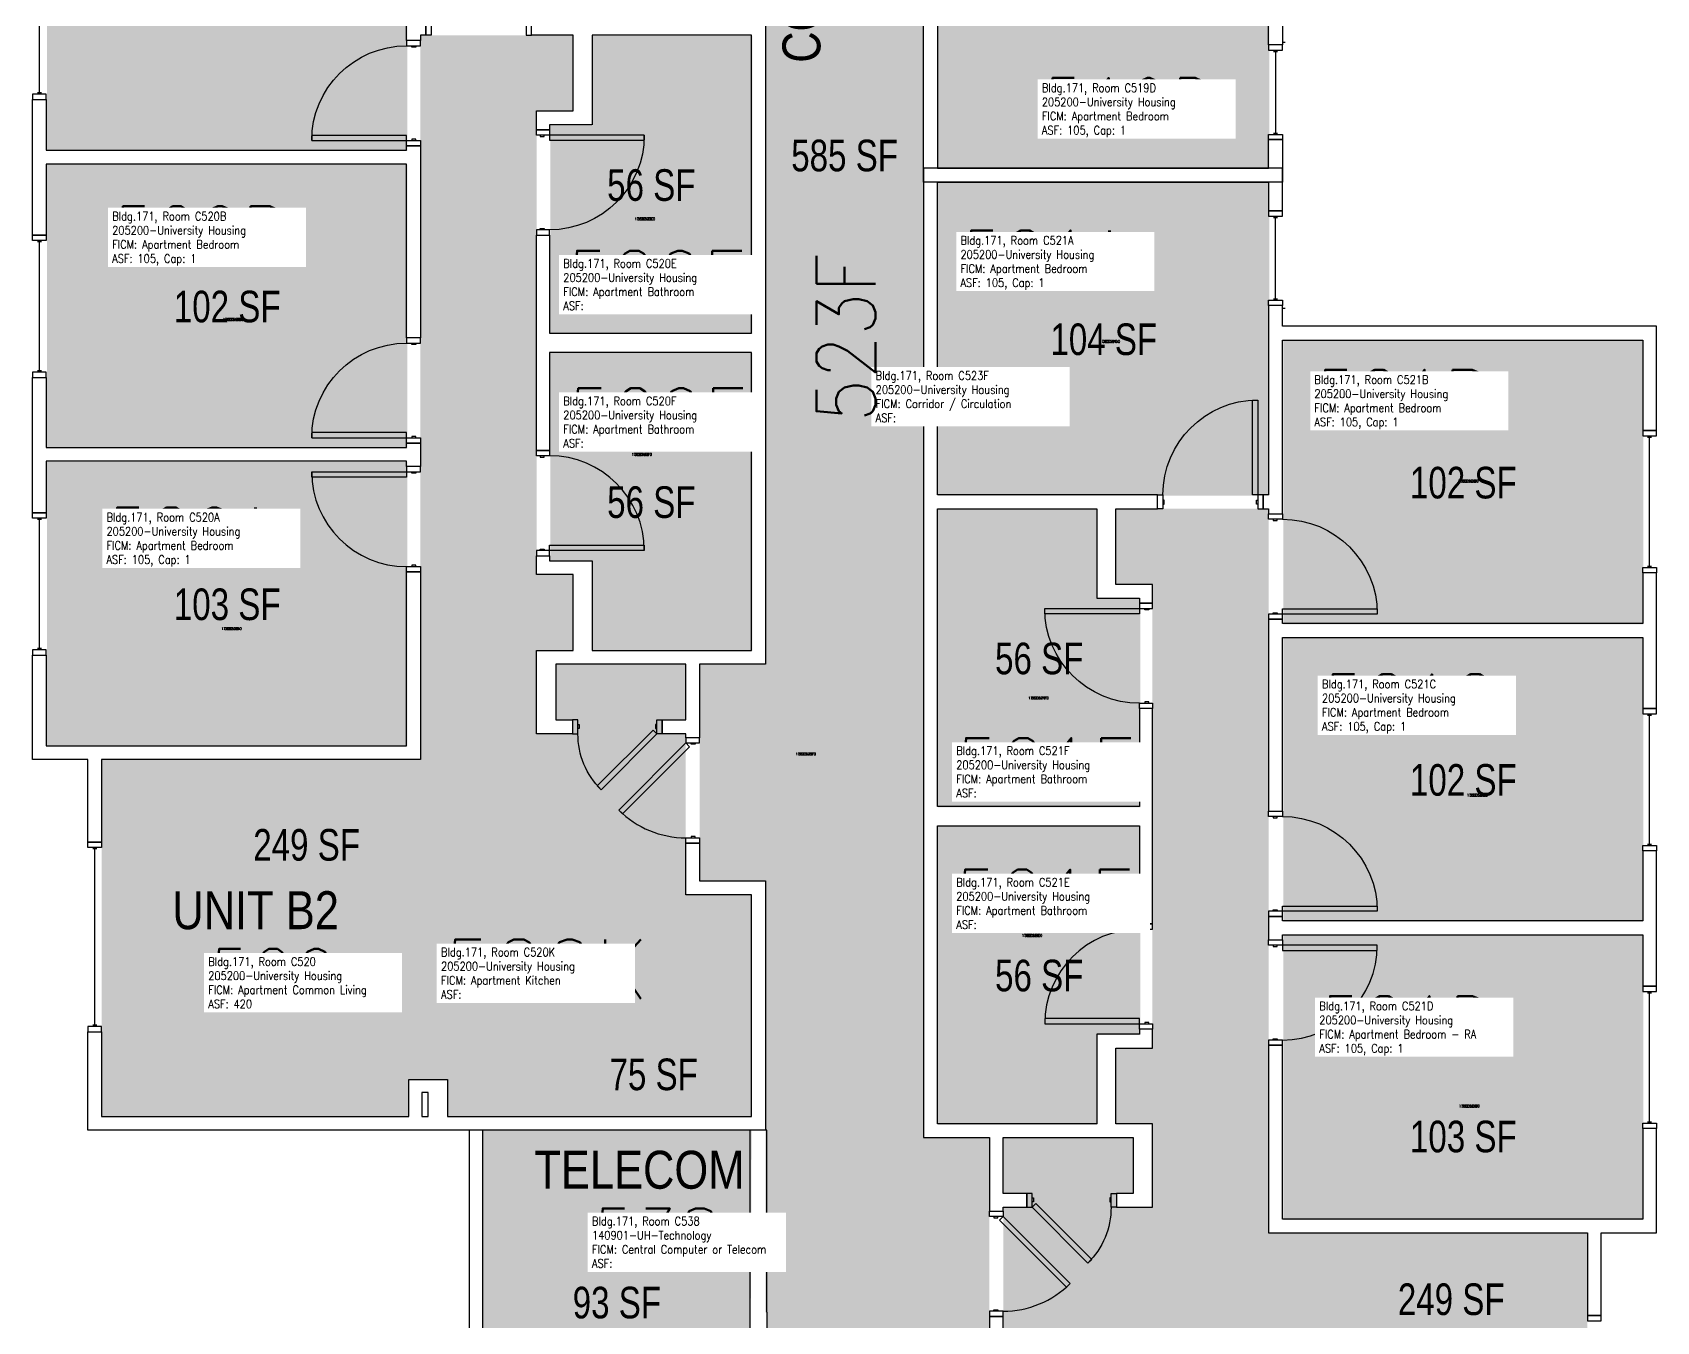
# Model space of a CAD drawing. Header units: inches. Extents: x 56 to 3925, y -1092 to 1470.
# Drawn here: x 3308 to 3925, y -48 to 442 of the extents above; entities that cross this region are included whole.
import ezdxf
from ezdxf.enums import TextEntityAlignment as Align

# ---------------------------------------------------------------- set-up
doc = ezdxf.new("R2010")
doc.units = ezdxf.units.IN
doc.header["$LTSCALE"] = 48
doc.header["$MEASUREMENT"] = 0
for name, color, linetype in [('A-DOR', 2, 'Continuous'), ('A-GLAZ', 1, 'Continuous'), ('A-IDEN-RNUM', 7, 'Continuous'), ('A-IDEN-SNUM', 4, 'Continuous'), ('A-IDEN-VNUM', 4, 'Continuous'), ('A-MISC', 1, 'Continuous'), ('A-WALL', 5, 'Continuous'), ('AREA-TEXT', 3, 'Continuous'), ('Rooms-Category-Color', 7, 'Continuous'), ('Rooms-College-Color', 7, 'Continuous'), ('Rooms-Department-Color', 7, 'Continuous'), ('Rooms-Division-Color', 7, 'Continuous'), ('Rooms-Information', 7, 'Continuous')]:
    doc.layers.add(name, color=color, linetype=linetype)
doc.styles.add('AREA', font='arial.ttf', dxfattribs={"width": 0.75, "height": 12})
doc.styles.add('ROOMSNUMBER', font='txt.shx', dxfattribs={"height": 0.03})
doc.styles.add('ROOMVNUMBER', font='simplex.shx', dxfattribs={"width": 0.85})
doc.styles.get("Standard").update_dxf_attribs({"font": 'ARIALN.TTF'})

msp = doc.modelspace()

# ---------------------------------------------------------------- hatches: boundary and pattern name
h = msp.add_hatch()
h.set_pattern_fill('ANSI31', color=256, style=0)
h.set_pattern_definition([(225, (2935.29632, 629.11917), (-0.088388348, 0.088388348), [])])
h.paths.add_polyline_path([(3519.25, 297.65), (3519.25, 238.91), (3528.46, 238.91), (3528.46, 297.65)], flags=9)
h = msp.add_hatch()
h.set_pattern_fill('ANSI31', color=256, angle=-90, style=0)
h.set_pattern_definition([(315, (4297.48303, 449.36917), (0.088388348, 0.088388348), [])])
h.paths.add_polyline_path([(3713.53, 117.9), (3713.53, 59.16), (3704.32, 59.16), (3704.32, 117.9)], flags=9)
at = {"layer": 'Rooms-Category-Color', "true_color": 0xadadad}
msp.add_hatch(color=253, dxfattribs=at).paths.add_polyline_path([(3586.39, 1019.28), (3646.39, 1019.28), (3646.39, 835.24), (3671.39, 835.24), (3671.39, 752.92), (3646.39, 752.92), (3646.39, 22.1), (3671.39, 22.1), (3671.39, -60.22), (3646.39, -60.22), (3646.39, -248.61), (3586.39, -248.61), (3586.39, -215.61), (3587.01, -215.61), (3587.01, -44.24), (3586.39, -44.24), (3586.39, 119.53), (3561.39, 119.53), (3561.39, 201.85), (3586.39, 201.85), (3586.39, 932.67), (3561.39, 932.67), (3561.39, 1014.99), (3586.39, 1014.99)])
at = {"layer": 'Rooms-Category-Color', "true_color": 0x728ef3}
for points in [[(3651.94, 389.84), (3777.69, 389.84), (3777.69, 508.59), (3651.94, 508.59)], [(3450.44, 504.34), (3313.69, 504.34), (3313.69, 396.72), (3450.44, 396.72)], [(3451.01, 30.14), (3451.01, 114.28), (3556.14, 114.28), (3556.14, 175.41), (3547.19, 175.41), (3547.19, 180.66), (3556.14, 180.66), (3556.14, 201.85), (3506.76, 201.85), (3506.76, 180.66), (3513.19, 180.66), (3513.19, 175.41), (3499.51, 175.41), (3499.51, 207.1), (3513.39, 207.1), (3513.39, 235.85), (3499.51, 235.85), (3499.51, 411.89), (3513.39, 411.89), (3513.39, 440.64), (3455.39, 440.64), (3455.39, 165.64), (3334.39, 165.64), (3334.39, 30.14)], [(3581.44, 440.34), (3520.94, 440.34), (3520.94, 406.34), (3504.69, 406.34), (3504.69, 327.2), (3581.44, 327.2)], [(3450.44, 391.47), (3313.69, 391.47), (3313.69, 283.84), (3450.44, 283.84)], [(3651.94, 384.59), (3777.69, 384.59), (3777.69, 265.84), (3651.94, 265.84)], [(3782.94, 324.59), (3919.69, 324.59), (3919.69, 216.97), (3782.94, 216.97)], [(3581.44, 319.95), (3504.69, 319.95), (3504.69, 240.81), (3520.94, 240.81), (3520.94, 206.81), (3581.44, 206.81)], [(3313.69, 170.59), (3313.69, 278.59), (3450.44, 278.59), (3450.44, 170.59)], [(3651.94, 260.59), (3712.44, 260.59), (3712.44, 226.59), (3728.69, 226.59), (3728.69, 147.45), (3651.94, 147.45)], [(3781.76, -149.61), (3781.76, -65.47), (3676.64, -65.47), (3676.64, -4.34), (3685.59, -4.34), (3685.59, 0.91), (3676.64, 0.91), (3676.64, 22.1), (3726.01, 22.1), (3726.01, 0.91), (3719.59, 0.91), (3719.59, -4.34), (3733.26, -4.34), (3733.26, 27.35), (3719.39, 27.35), (3719.39, 56.1), (3733.26, 56.1), (3733.26, 232.14), (3719.39, 232.14), (3719.39, 260.89), (3777.39, 260.89), (3777.39, -14.11), (3898.39, -14.11), (3898.39, -149.61)], [(3782.94, 211.72), (3919.69, 211.72), (3919.69, 104.09), (3782.94, 104.09)], [(3651.94, 140.2), (3728.69, 140.2), (3728.69, 61.06), (3712.44, 61.06), (3712.44, 27.06), (3651.94, 27.06)], [(3581.14, 114.28), (3451.01, 114.28), (3451.01, 44.14), (3465.64, 44.14), (3465.64, 30.14), (3581.14, 30.14)], [(3919.69, -9.16), (3919.69, 98.84), (3782.94, 98.84), (3782.94, -9.16)]]:
    msp.add_hatch(color=171, dxfattribs=at).paths.add_polyline_path(points)
at = {"layer": 'Rooms-Category-Color', "true_color": 0xe3c5e1}
msp.add_hatch(color=254, dxfattribs=at).paths.add_polyline_path([(3580.51, -106.11), (3479.14, -106.11), (3479.14, 24.89), (3581.14, 24.89)])
at = {"layer": 'Rooms-College-Color', "true_color": 0xadadad}
for points in [[(3586.39, 1019.28), (3646.39, 1019.28), (3646.39, 835.24), (3671.39, 835.24), (3671.39, 752.92), (3646.39, 752.92), (3646.39, 22.1), (3671.39, 22.1), (3671.39, -60.22), (3646.39, -60.22), (3646.39, -248.61), (3586.39, -248.61), (3586.39, -215.61), (3587.01, -215.61), (3587.01, -44.24), (3586.39, -44.24), (3586.39, 119.53), (3561.39, 119.53), (3561.39, 201.85), (3586.39, 201.85), (3586.39, 932.67), (3561.39, 932.67), (3561.39, 1014.99), (3586.39, 1014.99)], [(3651.94, 389.84), (3777.69, 389.84), (3777.69, 508.59), (3651.94, 508.59)], [(3450.44, 504.34), (3313.69, 504.34), (3313.69, 396.72), (3450.44, 396.72)], [(3451.01, 30.14), (3451.01, 114.28), (3556.14, 114.28), (3556.14, 175.41), (3547.19, 175.41), (3547.19, 180.66), (3556.14, 180.66), (3556.14, 201.85), (3506.76, 201.85), (3506.76, 180.66), (3513.19, 180.66), (3513.19, 175.41), (3499.51, 175.41), (3499.51, 207.1), (3513.39, 207.1), (3513.39, 235.85), (3499.51, 235.85), (3499.51, 411.89), (3513.39, 411.89), (3513.39, 440.64), (3455.39, 440.64), (3455.39, 165.64), (3334.39, 165.64), (3334.39, 30.14)], [(3581.44, 440.34), (3520.94, 440.34), (3520.94, 406.34), (3504.69, 406.34), (3504.69, 327.2), (3581.44, 327.2)], [(3450.44, 391.47), (3313.69, 391.47), (3313.69, 283.84), (3450.44, 283.84)], [(3651.94, 384.59), (3777.69, 384.59), (3777.69, 265.84), (3651.94, 265.84)], [(3782.94, 324.59), (3919.69, 324.59), (3919.69, 216.97), (3782.94, 216.97)], [(3581.44, 319.95), (3504.69, 319.95), (3504.69, 240.81), (3520.94, 240.81), (3520.94, 206.81), (3581.44, 206.81)], [(3313.69, 170.59), (3313.69, 278.59), (3450.44, 278.59), (3450.44, 170.59)], [(3651.94, 260.59), (3712.44, 260.59), (3712.44, 226.59), (3728.69, 226.59), (3728.69, 147.45), (3651.94, 147.45)], [(3781.76, -149.61), (3781.76, -65.47), (3676.64, -65.47), (3676.64, -4.34), (3685.59, -4.34), (3685.59, 0.91), (3676.64, 0.91), (3676.64, 22.1), (3726.01, 22.1), (3726.01, 0.91), (3719.59, 0.91), (3719.59, -4.34), (3733.26, -4.34), (3733.26, 27.35), (3719.39, 27.35), (3719.39, 56.1), (3733.26, 56.1), (3733.26, 232.14), (3719.39, 232.14), (3719.39, 260.89), (3777.39, 260.89), (3777.39, -14.11), (3898.39, -14.11), (3898.39, -149.61)], [(3782.94, 211.72), (3919.69, 211.72), (3919.69, 104.09), (3782.94, 104.09)], [(3651.94, 140.2), (3728.69, 140.2), (3728.69, 61.06), (3712.44, 61.06), (3712.44, 27.06), (3651.94, 27.06)], [(3581.14, 114.28), (3451.01, 114.28), (3451.01, 44.14), (3465.64, 44.14), (3465.64, 30.14), (3581.14, 30.14)], [(3919.69, -9.16), (3919.69, 98.84), (3782.94, 98.84), (3782.94, -9.16)], [(3580.51, -106.11), (3479.14, -106.11), (3479.14, 24.89), (3581.14, 24.89)]]:
    msp.add_hatch(color=253, dxfattribs=at).paths.add_polyline_path(points)
at = {"layer": 'Rooms-Department-Color', "true_color": 0xacacac}
msp.add_hatch(color=253, dxfattribs=at).paths.add_polyline_path([(3586.39, 1019.28), (3646.39, 1019.28), (3646.39, 835.24), (3671.39, 835.24), (3671.39, 752.92), (3646.39, 752.92), (3646.39, 22.1), (3671.39, 22.1), (3671.39, -60.22), (3646.39, -60.22), (3646.39, -248.61), (3586.39, -248.61), (3586.39, -215.61), (3587.01, -215.61), (3587.01, -44.24), (3586.39, -44.24), (3586.39, 119.53), (3561.39, 119.53), (3561.39, 201.85), (3586.39, 201.85), (3586.39, 932.67), (3561.39, 932.67), (3561.39, 1014.99), (3586.39, 1014.99)])
at = {"layer": 'Rooms-Department-Color', "true_color": 0x604aed}
for points in [[(3651.94, 389.84), (3777.69, 389.84), (3777.69, 508.59), (3651.94, 508.59)], [(3450.44, 504.34), (3313.69, 504.34), (3313.69, 396.72), (3450.44, 396.72)], [(3451.01, 30.14), (3451.01, 114.28), (3556.14, 114.28), (3556.14, 175.41), (3547.19, 175.41), (3547.19, 180.66), (3556.14, 180.66), (3556.14, 201.85), (3506.76, 201.85), (3506.76, 180.66), (3513.19, 180.66), (3513.19, 175.41), (3499.51, 175.41), (3499.51, 207.1), (3513.39, 207.1), (3513.39, 235.85), (3499.51, 235.85), (3499.51, 411.89), (3513.39, 411.89), (3513.39, 440.64), (3455.39, 440.64), (3455.39, 165.64), (3334.39, 165.64), (3334.39, 30.14)], [(3581.44, 440.34), (3520.94, 440.34), (3520.94, 406.34), (3504.69, 406.34), (3504.69, 327.2), (3581.44, 327.2)], [(3450.44, 391.47), (3313.69, 391.47), (3313.69, 283.84), (3450.44, 283.84)], [(3651.94, 384.59), (3777.69, 384.59), (3777.69, 265.84), (3651.94, 265.84)], [(3782.94, 324.59), (3919.69, 324.59), (3919.69, 216.97), (3782.94, 216.97)], [(3581.44, 319.95), (3504.69, 319.95), (3504.69, 240.81), (3520.94, 240.81), (3520.94, 206.81), (3581.44, 206.81)], [(3313.69, 170.59), (3313.69, 278.59), (3450.44, 278.59), (3450.44, 170.59)], [(3651.94, 260.59), (3712.44, 260.59), (3712.44, 226.59), (3728.69, 226.59), (3728.69, 147.45), (3651.94, 147.45)], [(3781.76, -149.61), (3781.76, -65.47), (3676.64, -65.47), (3676.64, -4.34), (3685.59, -4.34), (3685.59, 0.91), (3676.64, 0.91), (3676.64, 22.1), (3726.01, 22.1), (3726.01, 0.91), (3719.59, 0.91), (3719.59, -4.34), (3733.26, -4.34), (3733.26, 27.35), (3719.39, 27.35), (3719.39, 56.1), (3733.26, 56.1), (3733.26, 232.14), (3719.39, 232.14), (3719.39, 260.89), (3777.39, 260.89), (3777.39, -14.11), (3898.39, -14.11), (3898.39, -149.61)], [(3782.94, 211.72), (3919.69, 211.72), (3919.69, 104.09), (3782.94, 104.09)], [(3651.94, 140.2), (3728.69, 140.2), (3728.69, 61.06), (3712.44, 61.06), (3712.44, 27.06), (3651.94, 27.06)], [(3581.14, 114.28), (3451.01, 114.28), (3451.01, 44.14), (3465.64, 44.14), (3465.64, 30.14), (3581.14, 30.14)], [(3919.69, -9.16), (3919.69, 98.84), (3782.94, 98.84), (3782.94, -9.16)], [(3580.51, -106.11), (3479.14, -106.11), (3479.14, 24.89), (3581.14, 24.89)]]:
    msp.add_hatch(color=173, dxfattribs=at).paths.add_polyline_path(points)
at = {"layer": 'Rooms-Division-Color', "true_color": 0xadadad}
msp.add_hatch(color=253, dxfattribs=at).paths.add_polyline_path([(3586.39, 1019.28), (3646.39, 1019.28), (3646.39, 835.24), (3671.39, 835.24), (3671.39, 752.92), (3646.39, 752.92), (3646.39, 22.1), (3671.39, 22.1), (3671.39, -60.22), (3646.39, -60.22), (3646.39, -248.61), (3586.39, -248.61), (3586.39, -215.61), (3587.01, -215.61), (3587.01, -44.24), (3586.39, -44.24), (3586.39, 119.53), (3561.39, 119.53), (3561.39, 201.85), (3586.39, 201.85), (3586.39, 932.67), (3561.39, 932.67), (3561.39, 1014.99), (3586.39, 1014.99)])
at = {"layer": 'Rooms-Division-Color', "true_color": 0x604aed}
for points in [[(3651.94, 389.84), (3777.69, 389.84), (3777.69, 508.59), (3651.94, 508.59)], [(3450.44, 504.34), (3313.69, 504.34), (3313.69, 396.72), (3450.44, 396.72)], [(3451.01, 30.14), (3451.01, 114.28), (3556.14, 114.28), (3556.14, 175.41), (3547.19, 175.41), (3547.19, 180.66), (3556.14, 180.66), (3556.14, 201.85), (3506.76, 201.85), (3506.76, 180.66), (3513.19, 180.66), (3513.19, 175.41), (3499.51, 175.41), (3499.51, 207.1), (3513.39, 207.1), (3513.39, 235.85), (3499.51, 235.85), (3499.51, 411.89), (3513.39, 411.89), (3513.39, 440.64), (3455.39, 440.64), (3455.39, 165.64), (3334.39, 165.64), (3334.39, 30.14)], [(3581.44, 440.34), (3520.94, 440.34), (3520.94, 406.34), (3504.69, 406.34), (3504.69, 327.2), (3581.44, 327.2)], [(3450.44, 391.47), (3313.69, 391.47), (3313.69, 283.84), (3450.44, 283.84)], [(3651.94, 384.59), (3777.69, 384.59), (3777.69, 265.84), (3651.94, 265.84)], [(3782.94, 324.59), (3919.69, 324.59), (3919.69, 216.97), (3782.94, 216.97)], [(3581.44, 319.95), (3504.69, 319.95), (3504.69, 240.81), (3520.94, 240.81), (3520.94, 206.81), (3581.44, 206.81)], [(3313.69, 170.59), (3313.69, 278.59), (3450.44, 278.59), (3450.44, 170.59)], [(3651.94, 260.59), (3712.44, 260.59), (3712.44, 226.59), (3728.69, 226.59), (3728.69, 147.45), (3651.94, 147.45)], [(3781.76, -149.61), (3781.76, -65.47), (3676.64, -65.47), (3676.64, -4.34), (3685.59, -4.34), (3685.59, 0.91), (3676.64, 0.91), (3676.64, 22.1), (3726.01, 22.1), (3726.01, 0.91), (3719.59, 0.91), (3719.59, -4.34), (3733.26, -4.34), (3733.26, 27.35), (3719.39, 27.35), (3719.39, 56.1), (3733.26, 56.1), (3733.26, 232.14), (3719.39, 232.14), (3719.39, 260.89), (3777.39, 260.89), (3777.39, -14.11), (3898.39, -14.11), (3898.39, -149.61)], [(3782.94, 211.72), (3919.69, 211.72), (3919.69, 104.09), (3782.94, 104.09)], [(3651.94, 140.2), (3728.69, 140.2), (3728.69, 61.06), (3712.44, 61.06), (3712.44, 27.06), (3651.94, 27.06)], [(3581.14, 114.28), (3451.01, 114.28), (3451.01, 44.14), (3465.64, 44.14), (3465.64, 30.14), (3581.14, 30.14)], [(3919.69, -9.16), (3919.69, 98.84), (3782.94, 98.84), (3782.94, -9.16)], [(3580.51, -106.11), (3479.14, -106.11), (3479.14, 24.89), (3581.14, 24.89)]]:
    msp.add_hatch(color=173, dxfattribs=at).paths.add_polyline_path(points)

# ---------------------------------------------------------------- linework, layer by layer
at = {"layer": 'A-DOR'}
for points in [[(3459.51, 440.64), (3457.51, 440.64), (3457.51, 445.89), (3459.51, 445.89)], [(3495.51, 440.64), (3497.51, 440.64), (3497.51, 445.89), (3495.51, 445.89)], [(3455.39, 436.64), (3455.39, 438.64), (3450.14, 438.64), (3450.14, 436.64)], [(3453.64, 436.64), (3453.64, 436.14), (3452.14, 436.14), (3452.14, 436.64)], [(3450.14, 400.64), (3450.14, 402.64), (3414.14, 402.64), (3414.14, 400.64)], [(3453.64, 400.64), (3453.64, 401.14), (3452.14, 401.14), (3452.14, 400.64)], [(3499.51, 402.75), (3499.51, 404.75), (3504.39, 404.75), (3504.39, 402.75)], [(3500.89, 402.75), (3500.89, 402.25), (3502.39, 402.25), (3502.39, 402.75)], [(3504.39, 402.75), (3504.39, 400.75), (3540.39, 400.75), (3540.39, 402.75)], [(3455.39, 400.64), (3455.39, 398.64), (3450.14, 398.64), (3450.14, 400.64)], [(3499.51, 366.75), (3499.51, 364.75), (3504.39, 364.75), (3504.39, 366.75)], [(3500.89, 366.75), (3500.89, 367.25), (3502.39, 367.25), (3502.39, 366.75)], [(3455.39, 323.76), (3455.39, 325.76), (3450.14, 325.76), (3450.14, 323.76)], [(3453.64, 323.76), (3453.64, 323.26), (3452.14, 323.26), (3452.14, 323.76)], [(3773.27, 266.14), (3771.27, 266.14), (3771.27, 302.14), (3773.27, 302.14)], [(3450.14, 287.76), (3450.14, 289.76), (3414.14, 289.76), (3414.14, 287.76)], [(3455.39, 287.76), (3455.39, 285.76), (3450.14, 285.76), (3450.14, 287.76)], [(3453.64, 287.76), (3453.64, 288.26), (3452.14, 288.26), (3452.14, 287.76)], [(3499.51, 281), (3499.51, 283), (3504.39, 283), (3504.39, 281)], [(3500.89, 281), (3500.89, 280.5), (3502.39, 280.5), (3502.39, 281)], [(3450.14, 274.89), (3450.14, 272.89), (3414.14, 272.89), (3414.14, 274.89)], [(3455.39, 274.89), (3455.39, 276.89), (3450.14, 276.89), (3450.14, 274.89)], [(3453.64, 274.89), (3453.64, 274.39), (3452.14, 274.39), (3452.14, 274.89)], [(3737.27, 260.89), (3735.27, 260.89), (3735.27, 266.14), (3737.27, 266.14)], [(3773.27, 260.89), (3775.27, 260.89), (3775.27, 266.14), (3773.27, 266.14)], [(3737.27, 262.64), (3737.77, 262.64), (3737.77, 264.14), (3737.27, 264.14)], [(3773.27, 262.64), (3772.77, 262.64), (3772.77, 264.14), (3773.27, 264.14)], [(3777.39, 256.89), (3777.39, 258.89), (3782.64, 258.89), (3782.64, 256.89)], [(3779.14, 256.89), (3779.14, 256.39), (3780.64, 256.39), (3780.64, 256.89)], [(3504.39, 245), (3504.39, 247), (3540.39, 247), (3540.39, 245)], [(3499.51, 245), (3499.51, 243), (3504.39, 243), (3504.39, 245)], [(3500.89, 245), (3500.89, 245.5), (3502.39, 245.5), (3502.39, 245)], [(3455.39, 238.89), (3455.39, 236.89), (3450.14, 236.89), (3450.14, 238.89)], [(3453.64, 238.89), (3453.64, 239.39), (3452.14, 239.39), (3452.14, 238.89)], [(3728.39, 223), (3728.39, 221), (3692.39, 221), (3692.39, 223)], [(3733.26, 223), (3733.26, 225), (3728.39, 225), (3728.39, 223)], [(3731.89, 223), (3731.89, 222.5), (3730.39, 222.5), (3730.39, 223)], [(3782.64, 220.89), (3782.64, 222.89), (3818.64, 222.89), (3818.64, 220.89)], [(3777.39, 220.89), (3777.39, 218.89), (3782.64, 218.89), (3782.64, 220.89)], [(3779.14, 220.89), (3779.14, 221.39), (3780.64, 221.39), (3780.64, 220.89)], [(3733.26, 187), (3733.26, 185), (3728.39, 185), (3728.39, 187)], [(3731.89, 187), (3731.89, 187.5), (3730.39, 187.5), (3730.39, 187)], [(3515.19, 180.66), (3513.19, 180.66), (3513.19, 175.41), (3515.19, 175.41)], [(3515.19, 178.91), (3515.69, 178.91), (3515.69, 177.41), (3515.19, 177.41)], [(3545.19, 178.91), (3544.69, 178.91), (3544.69, 177.41), (3545.19, 177.41)], [(3545.19, 180.66), (3547.19, 180.66), (3547.19, 175.41), (3545.19, 175.41)], [(3545.19, 175.41), (3543.78, 176.82), (3522.56, 155.61), (3523.98, 154.19)], [(3561.39, 171.92), (3561.39, 173.92), (3556.14, 173.92), (3556.14, 171.92)], [(3556.14, 171.92), (3557.55, 170.5), (3532.1, 145.05), (3530.68, 146.46)], [(3559.64, 171.92), (3559.64, 171.42), (3558.14, 171.42), (3558.14, 171.92)], [(3777.39, 144.01), (3777.39, 146.01), (3782.64, 146.01), (3782.64, 144.01)], [(3779.14, 144.01), (3779.14, 143.51), (3780.64, 143.51), (3780.64, 144.01)], [(3561.39, 135.92), (3561.39, 133.92), (3556.14, 133.92), (3556.14, 135.92)], [(3559.64, 135.92), (3559.64, 136.42), (3558.14, 136.42), (3558.14, 135.92)], [(3777.39, 108.01), (3777.39, 106.01), (3782.64, 106.01), (3782.64, 108.01)], [(3779.14, 108.01), (3779.14, 108.51), (3780.64, 108.51), (3780.64, 108.01)], [(3782.64, 108.01), (3782.64, 110.01), (3818.64, 110.01), (3818.64, 108.01)], [(3733.26, 101.25), (3733.26, 103.25), (3728.39, 103.25), (3728.39, 101.25)], [(3731.89, 101.25), (3731.89, 100.75), (3730.39, 100.75), (3730.39, 101.25)], [(3777.39, 95.14), (3777.39, 97.14), (3782.64, 97.14), (3782.64, 95.14)], [(3779.14, 95.14), (3779.14, 94.64), (3780.64, 94.64), (3780.64, 95.14)], [(3782.64, 95.14), (3782.64, 93.14), (3818.64, 93.14), (3818.64, 95.14)], [(3728.39, 65.25), (3728.39, 67.25), (3692.39, 67.25), (3692.39, 65.25)], [(3733.26, 65.25), (3733.26, 63.25), (3728.39, 63.25), (3728.39, 65.25)], [(3731.89, 65.25), (3731.89, 65.75), (3730.39, 65.75), (3730.39, 65.25)], [(3777.39, 59.14), (3777.39, 57.14), (3782.64, 57.14), (3782.64, 59.14)], [(3779.14, 59.14), (3779.14, 59.64), (3780.64, 59.64), (3780.64, 59.14)], [(3687.59, 0.91), (3685.59, 0.91), (3685.59, -4.34), (3687.59, -4.34)], [(3717.59, 0.91), (3719.59, 0.91), (3719.59, -4.34), (3717.59, -4.34)], [(3671.39, -7.83), (3671.39, -5.83), (3676.64, -5.83), (3676.64, -7.83)], [(3687.59, -0.84), (3688.09, -0.84), (3688.09, -2.34), (3687.59, -2.34)], [(3687.59, -4.34), (3689, -2.93), (3710.22, -24.14), (3708.8, -25.56)], [(3717.59, -0.84), (3717.09, -0.84), (3717.09, -2.34), (3717.59, -2.34)], [(3673.14, -7.83), (3673.14, -8.33), (3674.64, -8.33), (3674.64, -7.83)], [(3676.64, -7.83), (3675.23, -9.25), (3700.68, -34.7), (3702.1, -33.29)], [(3671.39, -43.83), (3671.39, -45.83), (3676.64, -45.83), (3676.64, -43.83)], [(3673.14, -43.83), (3673.14, -43.33), (3674.64, -43.33), (3674.64, -43.83)]]:
    msp.add_lwpolyline(points, close=True, dxfattribs=at)
at = {"layer": 'A-DOR', "extrusion": (0, 0, -1)}
for centre, radius, start, end in [((-3450.14, 400.64), 36, 0, 90), ((-3504.39, 402.75), 36, 180, 270), ((-3450.14, 287.76), 36, 0, 90), ((-3773.27, 266.14), 36, 0, 90), ((-3782.64, 220.89), 36, 90, 180), ((-3728.39, 223), 36, 270, 0), ((-3545.19, 175.41), 30, 315, 0), ((-3782.64, 108.01), 36, 90, 180), ((-3687.59, -4.34), 30, 180, 225)]:
    msp.add_arc(centre, radius, start, end, dxfattribs=at)
at = {"layer": 'A-DOR'}
for centre, start, end in [((3504.39, 245), 0, 90), ((3450.14, 274.89), 180, 270), ((3556.14, 171.92), 225, 270), ((3728.39, 65.25), 90, 180), ((3782.64, 95.14), 270, 0), ((3676.64, -7.83), 270, 315)]:
    msp.add_arc(centre, 36, start, end, dxfattribs=at)
at = {"layer": 'A-GLAZ'}
for p, q in [((3310.76, 418.79), (3310.76, 467.79)), ((3782.64, 438.02), (3783.64, 438.02)), ((3779.26, 434.52), (3780.76, 434.52)), ((3780.01, 434.52), (3780.01, 403.52)), ((3311.51, 418.79), (3310.01, 418.79)), ((3779.26, 403.52), (3780.76, 403.52)), ((3779.26, 371.51), (3780.76, 371.51)), ((3780.01, 340.51), (3780.01, 371.51)), ((3311.51, 362.26), (3310.01, 362.26)), ((3310.76, 313.26), (3310.76, 362.26)), ((3779.26, 340.51), (3780.76, 340.51)), ((3782.64, 337.01), (3783.64, 337.01)), ((3311.51, 313.26), (3310.01, 313.26)), ((3921.26, 288.04), (3922.76, 288.04)), ((3922.01, 239.04), (3922.01, 288.04)), ((3311.51, 256.79), (3310.01, 256.79)), ((3310.76, 207.79), (3310.76, 256.79)), ((3921.26, 239.04), (3922.76, 239.04)), ((3311.51, 207.79), (3310.01, 207.79)), ((3921.26, 182.51), (3922.76, 182.51)), ((3922.01, 133.51), (3922.01, 182.51)), ((3332.51, 131.75), (3331.01, 131.75)), ((3331.76, 64.75), (3331.76, 131.75)), ((3921.26, 133.51), (3922.76, 133.51)), ((3921.26, 77.04), (3922.76, 77.04)), ((3922.01, 28.04), (3922.01, 77.04)), ((3332.51, 64.75), (3331.01, 64.75)), ((3921.26, 28.04), (3922.76, 28.04))]:
    msp.add_line(p, q, dxfattribs=at)
for points in [[(3782.64, 435.02), (3782.64, 437.02), (3777.39, 437.02), (3777.39, 435.02)], [(3308.14, 418.29), (3308.14, 416.29), (3313.39, 416.29), (3313.39, 418.29)], [(3782.64, 403.02), (3782.64, 401.02), (3777.39, 401.02), (3777.39, 403.02)], [(3782.64, 372.01), (3782.64, 374.01), (3777.39, 374.01), (3777.39, 372.01)], [(3308.14, 362.76), (3308.14, 364.76), (3313.39, 364.76), (3313.39, 362.76)], [(3782.64, 340.01), (3782.64, 338.01), (3777.39, 338.01), (3777.39, 340.01)], [(3308.14, 312.76), (3308.14, 310.76), (3313.39, 310.76), (3313.39, 312.76)], [(3924.64, 288.54), (3924.64, 290.54), (3919.39, 290.54), (3919.39, 288.54)], [(3308.14, 257.29), (3308.14, 259.29), (3313.39, 259.29), (3313.39, 257.29)], [(3924.64, 238.54), (3924.64, 236.54), (3919.39, 236.54), (3919.39, 238.54)], [(3308.14, 207.29), (3308.14, 205.29), (3313.39, 205.29), (3313.39, 207.29)], [(3924.64, 183.01), (3924.64, 185.01), (3919.39, 185.01), (3919.39, 183.01)], [(3329.14, 132.25), (3329.14, 134.25), (3334.39, 134.25), (3334.39, 132.25)], [(3924.64, 133.01), (3924.64, 131.01), (3919.39, 131.01), (3919.39, 133.01)], [(3924.64, 77.54), (3924.64, 79.54), (3919.39, 79.54), (3919.39, 77.54)], [(3329.14, 64.25), (3329.14, 62.25), (3334.39, 62.25), (3334.39, 64.25)], [(3924.64, 27.54), (3924.64, 25.54), (3919.39, 25.54), (3919.39, 27.54)], [(3903.64, -47.5), (3903.64, -45.5), (3898.39, -45.5), (3898.39, -47.5)]]:
    msp.add_lwpolyline(points, close=True, dxfattribs=at)
at = {"layer": 'A-WALL'}
for p, q in [((3586.39, 569.89), (3586.39, 441.26)), ((3646.39, 384.89), (3646.39, 513.51)), ((3651.64, 508.89), (3651.64, 390.14)), ((3450.14, 438.64), (3450.14, 504.64)), ((3457.51, 445.89), (3457.51, 440.64)), ((3497.51, 440.64), (3497.51, 445.89)), ((3777.39, 437.02), (3777.39, 445.51)), ((3782.64, 444.89), (3782.64, 437.02)), ((3455.39, 438.64), (3450.14, 438.64)), ((3455.39, 440.64), (3455.39, 438.64)), ((3457.51, 440.64), (3455.39, 440.64)), ((3500.14, 440.64), (3497.51, 440.64)), ((3513.39, 440.64), (3500.14, 440.64)), ((3513.39, 411.89), (3513.39, 440.64)), ((3581.14, 440.64), (3520.64, 440.64)), ((3520.64, 440.64), (3520.64, 406.64)), ((3581.14, 327.5), (3581.14, 440.64)), ((3586.39, 441.26), (3586.39, 201.85)), ((3782.64, 437.02), (3777.39, 437.02)), ((3308.14, 416.29), (3313.39, 416.29)), ((3308.14, 364.76), (3308.14, 416.29)), ((3313.39, 416.29), (3313.39, 397.01)), ((3499.51, 404.75), (3499.51, 411.89)), ((3499.51, 411.89), (3513.39, 411.89)), ((3504.39, 404.75), (3499.51, 404.75)), ((3504.39, 406.64), (3504.39, 404.75)), ((3520.64, 406.64), (3504.39, 406.64)), ((3777.39, 390.14), (3777.39, 401.02)), ((3777.39, 401.02), (3782.64, 401.02)), ((3782.64, 401.02), (3782.64, 384.89)), ((3313.39, 397.01), (3450.14, 397.01)), ((3450.14, 397.01), (3450.14, 398.64)), ((3450.14, 398.64), (3455.39, 398.64)), ((3455.39, 398.64), (3455.39, 325.76)), ((3450.14, 391.76), (3313.39, 391.76)), ((3313.39, 391.76), (3313.39, 364.76)), ((3450.14, 325.76), (3450.14, 391.76)), ((3782.64, 390.14), (3646.39, 390.14)), ((3646.39, 390.14), (3646.39, 261.51)), ((3651.64, 390.14), (3777.39, 390.14)), ((3782.64, 374.01), (3782.64, 390.14)), ((3782.64, 384.89), (3646.39, 384.89)), ((3651.64, 384.89), (3777.39, 384.89)), ((3651.64, 266.14), (3651.64, 384.89)), ((3777.39, 384.89), (3777.39, 374.01)), ((3777.39, 374.01), (3782.64, 374.01)), ((3313.39, 364.76), (3308.14, 364.76)), ((3499.51, 283), (3499.51, 364.75)), ((3499.51, 364.75), (3504.39, 364.75)), ((3504.39, 364.75), (3504.39, 327.5)), ((3782.64, 338.01), (3777.39, 338.01)), ((3777.39, 338.01), (3777.39, 329.51)), ((3782.64, 330.14), (3782.64, 338.01)), ((3504.39, 327.5), (3581.14, 327.5)), ((3777.39, 329.51), (3777.39, 266.14)), ((3924.64, 330.14), (3782.64, 330.14)), ((3924.64, 290.54), (3924.64, 330.14)), ((3455.39, 325.76), (3450.14, 325.76)), ((3782.64, 324.89), (3919.39, 324.89)), ((3782.64, 258.89), (3782.64, 324.89)), ((3919.39, 324.89), (3919.39, 290.54)), ((3504.39, 320.25), (3504.39, 283)), ((3581.14, 320.25), (3504.39, 320.25)), ((3581.14, 207.1), (3581.14, 320.25)), ((3308.14, 259.29), (3308.14, 310.76)), ((3308.14, 310.76), (3313.39, 310.76)), ((3313.39, 310.76), (3313.39, 284.14)), ((3919.39, 290.54), (3924.64, 290.54)), ((3313.39, 284.14), (3450.14, 284.14)), ((3450.14, 284.14), (3450.14, 285.76)), ((3450.14, 285.76), (3455.39, 285.76)), ((3455.39, 285.76), (3455.39, 276.89)), ((3313.39, 278.89), (3313.39, 259.29)), ((3450.14, 278.89), (3313.39, 278.89)), ((3450.14, 276.89), (3450.14, 278.89)), ((3504.39, 283), (3499.51, 283)), ((3455.39, 276.89), (3450.14, 276.89)), ((3732.64, 266.14), (3651.64, 266.14)), ((3735.27, 266.14), (3732.64, 266.14)), ((3735.27, 260.89), (3735.27, 266.14)), ((3777.39, 266.14), (3775.27, 266.14)), ((3775.27, 266.14), (3775.27, 260.89)), ((3313.39, 259.29), (3308.14, 259.29)), ((3646.39, 261.51), (3646.39, 22.1)), ((3651.64, 260.89), (3712.14, 260.89)), ((3651.64, 147.75), (3651.64, 260.89)), ((3712.14, 260.89), (3712.14, 226.89)), ((3719.39, 260.89), (3732.64, 260.89)), ((3719.39, 232.14), (3719.39, 260.89)), ((3732.64, 260.89), (3735.27, 260.89)), ((3775.27, 260.89), (3777.39, 260.89)), ((3777.39, 260.89), (3777.39, 258.89)), ((3777.39, 258.89), (3782.64, 258.89)), ((3499.51, 235.85), (3499.51, 243)), ((3499.51, 243), (3504.39, 243)), ((3504.39, 243), (3504.39, 241.1)), ((3504.39, 241.1), (3520.64, 241.1)), ((3520.64, 241.1), (3520.64, 207.1)), ((3450.14, 170.89), (3450.14, 236.89)), ((3450.14, 236.89), (3455.39, 236.89)), ((3455.39, 236.89), (3455.39, 165.64)), ((3513.39, 235.85), (3499.51, 235.85)), ((3513.39, 207.1), (3513.39, 235.85)), ((3924.64, 236.54), (3919.39, 236.54)), ((3919.39, 236.54), (3919.39, 217.26)), ((3924.64, 185.01), (3924.64, 236.54)), ((3733.26, 232.14), (3719.39, 232.14)), ((3733.26, 225), (3733.26, 232.14)), ((3712.14, 226.89), (3728.39, 226.89)), ((3728.39, 226.89), (3728.39, 225)), ((3728.39, 225), (3733.26, 225)), ((3782.64, 218.89), (3777.39, 218.89)), ((3777.39, 218.89), (3777.39, 146.01)), ((3782.64, 217.26), (3782.64, 218.89)), ((3919.39, 217.26), (3782.64, 217.26)), ((3782.64, 212.01), (3919.39, 212.01)), ((3782.64, 146.01), (3782.64, 212.01)), ((3919.39, 212.01), (3919.39, 185.01)), ((3308.14, 165.64), (3308.14, 205.29)), ((3308.14, 205.29), (3313.39, 205.29)), ((3313.39, 205.29), (3313.39, 170.89)), ((3499.51, 175.41), (3499.51, 207.1)), ((3499.51, 207.1), (3513.39, 207.1)), ((3520.64, 207.1), (3581.14, 207.1)), ((3506.76, 201.85), (3506.76, 180.66)), ((3556.14, 201.85), (3506.76, 201.85)), ((3556.14, 180.66), (3556.14, 201.85)), ((3561.39, 201.85), (3561.39, 173.92)), ((3586.39, 201.85), (3561.39, 201.85)), ((3733.26, 185), (3728.39, 185)), ((3728.39, 185), (3728.39, 147.75)), ((3733.26, 103.25), (3733.26, 185)), ((3919.39, 185.01), (3924.64, 185.01)), ((3506.76, 180.66), (3513.19, 180.66)), ((3513.19, 180.66), (3513.19, 175.41)), ((3547.19, 175.41), (3547.19, 180.66)), ((3547.19, 180.66), (3556.14, 180.66)), ((3513.19, 175.41), (3499.51, 175.41)), ((3556.14, 175.41), (3547.19, 175.41)), ((3556.14, 173.92), (3556.14, 175.41)), ((3561.39, 173.92), (3556.14, 173.92)), ((3313.39, 170.89), (3450.14, 170.89)), ((3329.14, 165.64), (3308.14, 165.64)), ((3329.14, 134.25), (3329.14, 165.64)), ((3455.39, 165.64), (3334.39, 165.64)), ((3334.39, 165.64), (3334.39, 134.25)), ((3728.39, 147.75), (3651.64, 147.75)), ((3777.39, 146.01), (3782.64, 146.01)), ((3651.64, 140.5), (3728.39, 140.5)), ((3651.64, 27.35), (3651.64, 140.5)), ((3728.39, 140.5), (3728.39, 103.25)), ((3334.39, 134.25), (3329.14, 134.25)), ((3556.14, 114.28), (3556.14, 133.92)), ((3556.14, 133.92), (3561.39, 133.92)), ((3561.39, 133.92), (3561.39, 119.53)), ((3924.64, 131.01), (3919.39, 131.01)), ((3919.39, 131.01), (3919.39, 104.39)), ((3924.64, 79.54), (3924.64, 131.01)), ((3561.39, 119.53), (3586.39, 119.53)), ((3586.39, 119.53), (3586.39, 24.89)), ((3581.14, 114.28), (3556.14, 114.28)), ((3581.14, 30.14), (3581.14, 114.28)), ((3782.64, 106.01), (3777.39, 106.01)), ((3777.39, 106.01), (3777.39, 97.14)), ((3782.64, 104.39), (3782.64, 106.01)), ((3728.39, 103.25), (3733.26, 103.25)), ((3919.39, 104.39), (3782.64, 104.39)), ((3782.64, 99.14), (3919.39, 99.14)), ((3782.64, 97.14), (3782.64, 99.14)), ((3919.39, 99.14), (3919.39, 79.54)), ((3777.39, 97.14), (3782.64, 97.14)), ((3919.39, 79.54), (3924.64, 79.54)), ((3329.14, 24.89), (3329.14, 62.25)), ((3329.14, 62.25), (3334.39, 62.25)), ((3334.39, 62.25), (3334.39, 30.14)), ((3733.26, 63.25), (3728.39, 63.25)), ((3728.39, 63.25), (3728.39, 61.35)), ((3733.26, 56.1), (3733.26, 63.25)), ((3728.39, 61.35), (3712.14, 61.35)), ((3712.14, 61.35), (3712.14, 27.35)), ((3719.39, 56.1), (3733.26, 56.1)), ((3719.39, 27.35), (3719.39, 56.1)), ((3782.64, 57.14), (3777.39, 57.14)), ((3777.39, 57.14), (3777.39, -14.11)), ((3782.64, -8.86), (3782.64, 57.14)), ((3451.01, 44.14), (3465.64, 44.14)), ((3451.01, 30.14), (3451.01, 44.14)), ((3465.64, 44.14), (3465.64, 30.14)), ((3458.39, 39.26), (3455.89, 39.26)), ((3455.89, 39.26), (3455.89, 30.14)), ((3458.39, 30.14), (3458.39, 39.26)), ((3586.39, 24.89), (3329.14, 24.89)), ((3334.39, 30.14), (3451.01, 30.14)), ((3455.89, 30.14), (3458.39, 30.14)), ((3465.64, 30.14), (3581.14, 30.14)), ((3479.14, 24.89), (3473.89, 24.89)), ((3473.89, 24.89), (3473.89, -106.11)), ((3479.14, -106.11), (3479.14, 24.89)), ((3586.89, 24.89), (3580.51, 24.89)), ((3580.51, 24.89), (3580.51, -44.24)), ((3586.89, -44.24), (3586.89, 24.89)), ((3712.14, 27.35), (3651.64, 27.35)), ((3733.26, 27.35), (3719.39, 27.35)), ((3733.26, -4.34), (3733.26, 27.35)), ((3924.64, 25.54), (3919.39, 25.54)), ((3919.39, 25.54), (3919.39, -8.86)), ((3924.64, -14.11), (3924.64, 25.54)), ((3646.39, 22.1), (3671.39, 22.1)), ((3671.39, 22.1), (3671.39, -5.83)), ((3676.64, 0.91), (3676.64, 22.1)), ((3676.64, 22.1), (3726.01, 22.1)), ((3726.01, 22.1), (3726.01, 0.91)), ((3685.59, 0.91), (3676.64, 0.91)), ((3685.59, -4.34), (3685.59, 0.91)), ((3726.01, 0.91), (3719.59, 0.91)), ((3719.59, 0.91), (3719.59, -4.34)), ((3671.39, -5.83), (3676.64, -5.83)), ((3676.64, -4.34), (3685.59, -4.34)), ((3676.64, -5.83), (3676.64, -4.34)), ((3719.59, -4.34), (3733.26, -4.34)), ((3919.39, -8.86), (3782.64, -8.86)), ((3777.39, -14.11), (3898.39, -14.11)), ((3898.39, -14.11), (3898.39, -45.5)), ((3903.64, -14.11), (3924.64, -14.11)), ((3903.64, -45.5), (3903.64, -14.11)), ((3580.51, -44.24), (3580.51, -60.11)), ((3587.01, -60.11), (3587.01, -44.24)), ((3676.64, -45.83), (3671.39, -45.83)), ((3671.39, -45.83), (3671.39, -60.22)), ((3676.64, -65.47), (3676.64, -45.83)), ((3898.39, -45.5), (3903.64, -45.5))]:
    msp.add_line(p, q, dxfattribs=at)

# ---------------------------------------------------------------- texts
at = {"layer": 'A-IDEN-RNUM', "style": 'ROOMSNUMBER', "width": 0.85}
for s, p in [('0520-E0', (3540.6, 370.39)), ('0520-B0', (3384.31, 332.24)), ('0521-A0', (3717.16, 323.9)), ('0520-F0', (3539.4, 280.99)), ('0521-B0', (3853.16, 270.85)), ('0520-A0', (3383.72, 214.83)), ('0521-F0', (3690.01, 188.51)), ('0523-F0', (3601.68, 167.24)), ('0521-C0', (3856.61, 151.59)), ('0521-E0', (3687.59, 98.32)), ('0520-K0', (3513.44, 85.36)), ('0520-00', (3417.1, 81.44)), ('0521-D0', (3853.58, 33.55))]:
    msp.add_text(s, height=1, dxfattribs=at).set_placement(p, align=Align.CENTER)
at = {"layer": 'A-IDEN-SNUM', "style": 'ROOMSNUMBER', "width": 0.85}
for s, p in [('1710C520E0', (3540.6, 370.39)), ('1710C520B0', (3384.31, 332.24)), ('1710C521A0', (3717.16, 323.9)), ('1710C520F0', (3539.4, 280.99)), ('1710C521B0', (3853.16, 270.85)), ('1710C520A0', (3383.72, 214.83)), ('1710C521F0', (3690.01, 188.51)), ('1710C523F0', (3601.68, 167.24)), ('1710C521C0', (3856.61, 151.59)), ('1710C521E0', (3687.59, 98.32)), ('1710C520K0', (3513.44, 85.36)), ('1710C52000', (3417.1, 81.44)), ('1710C521D0', (3853.58, 33.55))]:
    msp.add_text(s, height=1, dxfattribs=at).set_placement(p, align=Align.CENTER)
at = {"layer": 'A-IDEN-VNUM', "style": 'ROOMVNUMBER', "width": 0.85}
for s, p in [('519D', (3691.31, 401.92)), ('520B', (3338.4, 353.19)), ('521A', (3660.4, 344.02)), ('521B', (3794.77, 291.13)), ('520A', (3336.23, 238.89)), ('521C', (3797.64, 175.55)), ('520', (3374.86, 71.23)), ('521D', (3796.63, 53.31)), ('538', (3520.53, -27.31))]:
    msp.add_text(s, height=22.5, dxfattribs=at).set_placement(p)
at = {"layer": 'A-IDEN-VNUM', "style": 'ROOMVNUMBER', "width": 0.9}
for s, p in [('520E', (3544.83, 347.56)), ('520F', (3544.83, 295.36)), ('521F', (3692.08, 162.55)), ('521E', (3692.08, 112.61))]:
    msp.add_text(s, height=22.5, dxfattribs=at).set_placement(p, align=Align.MIDDLE)
at = {"layer": 'A-IDEN-VNUM', "style": 'ROOMVNUMBER', "width": 0.85}
msp.add_text('523F', height=22.5, rotation=90, dxfattribs=at).set_placement((3628.22, 293.76))
at = {"layer": 'A-IDEN-VNUM', "style": 'ROOMVNUMBER'}
msp.add_text('520K', height=22.5, dxfattribs=at).set_placement((3502.88, 86.09), align=Align.MIDDLE)
at = {"layer": 'A-MISC'}
msp.add_text('CORRIDOR', height=14.4, rotation=90, dxfattribs=at).set_placement((3607.23, 475.09), align=Align.CENTER)
for s, p in [('UNIT B2', (3392.86, 101.23)), ('TELECOM', (3538.53, 2.69))]:
    msp.add_text(s, height=14.4, dxfattribs=at).set_placement(p, align=Align.CENTER)
at = {"layer": 'AREA-TEXT', "style": 'AREA', "width": 0.75}
for s, p in [('585 SF', (3616.43, 394.99)), ('56 SF', (3543.06, 383.77)), ('102 SF', (3382.06, 337.65)), ('104 SF', (3714.81, 325.22)), ('102 SF', (3851.31, 270.78)), ('56 SF', (3543.06, 263.38)), ('103 SF', (3382.06, 224.59)), ('56 SF', (3690.31, 204.02)), ('102 SF', (3851.31, 157.9)), ('249 SF', (3412.21, 133.25)), ('56 SF', (3690.31, 83.63)), ('75 SF', (3543.96, 46.1)), ('103 SF', (3851.31, 22.51)), ('93 SF', (3529.98, -40.55)), ('249 SF', (3846.71, -39.28))]:
    msp.add_text(s, height=12, dxfattribs=at).set_placement(p, align=Align.MIDDLE_CENTER)

# ---------------------------------------------------------------- next in the draw order: texts
at = {"layer": 'Rooms-Information', "width": 72, "attachment_point": 7, "style": 'ROOMVNUMBER', "bg_fill": 3, "box_fill_scale": 1.5, "bg_fill_color": 256, "bg_fill_true_color": 13158600, "bg_fill_transparency": 0}
for s, insert, char_height in [('Bldg.171, Room C519D^M^J205200-University Housing^M^JFICM: Apartment Bedroom^M^JASF: 105, Cap: 1', (3691.31, 401.92), 3.2143), ('Bldg.171, Room C520B^M^J205200-University Housing^M^JFICM: Apartment Bedroom^M^JASF: 105, Cap: 1', (3338.4, 353.19), 3.2143), ('Bldg.171, Room C521A^M^J205200-University Housing^M^JFICM: Apartment Bedroom^M^JASF: 105, Cap: 1', (3660.4, 344.02), 3.2143), ('Bldg.171, Room C520E^M^J205200-University Housing^M^JFICM: Apartment Bathroom^M^JASF: ', (3509.63, 336.31), 3.2143), ('Bldg.171, Room C523F^M^J205200-University Housing^M^JFICM: Corridor / Circulation^M^JASF: ', (3628.22, 293.76), 3.2143), ('Bldg.171, Room C521B^M^J205200-University Housing^M^JFICM: Apartment Bedroom^M^JASF: 105, Cap: 1', (3794.77, 291.13), 3.2143), ('Bldg.171, Room C520F^M^J205200-University Housing^M^JFICM: Apartment Bathroom^M^JASF: ', (3509.63, 284.11), 3.2143), ('Bldg.171, Room C520A^M^J205200-University Housing^M^JFICM: Apartment Bedroom^M^JASF: 105, Cap: 1', (3336.23, 238.89), 3.2143), ('Bldg.171, Room C521C^M^J205200-University Housing^M^JFICM: Apartment Bedroom^M^JASF: 105, Cap: 1', (3797.64, 175.55), 3.2143), ('Bldg.171, Room C521F^M^J205200-University Housing^M^JFICM: Apartment Bathroom^M^JASF: ', (3658.81, 151.3), 3.2143), ('Bldg.171, Room C521E^M^J205200-University Housing^M^JFICM: Apartment Bathroom^M^JASF: ', (3658.81, 101.36), 3.2143), ('Bldg.171, Room C520K^M^J205200-University Housing^M^JFICM: Apartment Kitchen^M^JASF: ', (3463.24, 74.84), 3.2143), ('Bldg.171, Room C520^M^J205200-University Housing^M^JFICM: Apartment Common Living^M^JASF: 420', (3374.86, 71.23), 3.2143), ('Bldg.171, Room C521D^M^J205200-University Housing^M^JFICM: Apartment Bedroom - RA^M^JASF: 105, Cap: 1', (3796.63, 53.31), 3.21429), ('Bldg.171, Room C538^M^J140901-UH-Technology^M^JFICM: Central Computer or Telecom^M^JASF: ', (3520.53, -27.31), 3.2143)]:
    msp.add_mtext(s, dxfattribs=dict(at, insert=insert, char_height=char_height))

doc.saveas('drawing.dxf')
